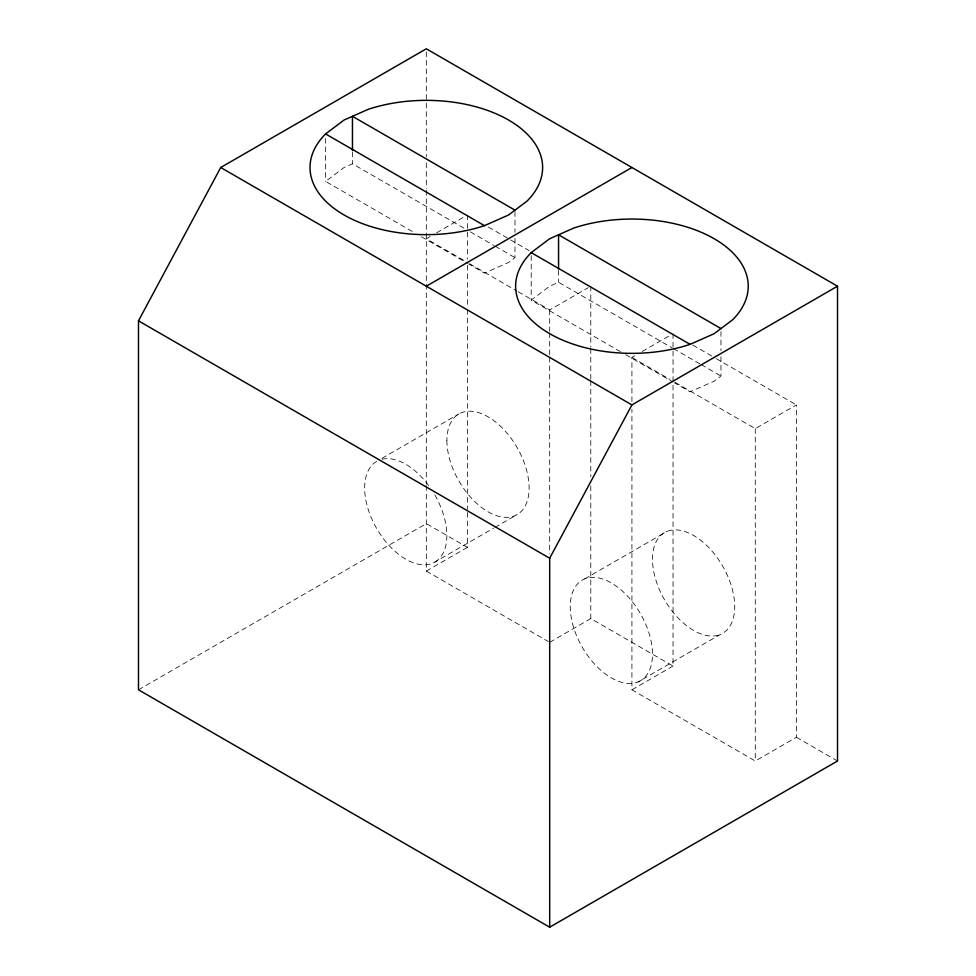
<?xml version="1.0" encoding="UTF-8"?>
<svg xmlns="http://www.w3.org/2000/svg" width="976" height="976" viewBox="0 0 976 976"><rect width="100%" height="100%" fill="white"/><g stroke="black" fill="none" stroke-linecap="round" stroke-linejoin="round"><path stroke-width="0.73" stroke-dasharray="4.88 3.66" d="M412.262 231.446L325.594 181.414L344.077 167.506L352.458 163.785L465.186 228.872M514.986 238.339L514.986 257.627L508.557 262.459L484.474 273.134L468.712 264.032M620.48 351.665L531.2 300.108L549.683 286.2L558.553 282.271L672.11 347.834M720.971 356.752L720.971 376.041L714.164 381.165L690.069 391.84L674.318 382.738M430.172 236.497L426.317 238.73L468.309 262.971M436.601 232.788L464.869 216.465M518.183 291.763L549.683 309.941L588.235 287.688M381.909 458.366L458.927 413.897M631.923 401.636L631.923 357.423L635.779 355.203M642.196 351.494L670.475 335.171M138.482 689.8L426.317 523.612L467.443 547.353L467.443 510.765M376.687 461.38A58.157 33.574 60 0 0 376.687 528.528A58.157 33.574 60 0 0 434.832 562.103L493.575 528.187M494.881 527.43L517.073 514.62M426.317 485.572L426.317 571.094L467.443 547.353M675.221 382.433L755.278 428.647L796.404 404.906L796.404 737.283L755.278 761.012L631.923 689.8L631.923 409.261M584.734 578.89L666.974 531.408M549.683 642.318L590.797 618.577L673.037 666.059L673.037 348.932M637.975 682.004A58.157 33.574 60 0 0 625.189 593.713A58.157 33.574 60 0 0 570.911 615.612A58.157 33.574 60 0 0 637.975 682.004L720.215 634.522A58.157 33.574 60 0 0 707.429 546.231A58.157 33.574 60 0 0 653.151 568.13A58.157 33.574 60 0 0 720.215 634.522M631.923 689.8L673.037 666.059M488.439 227.103L529.114 250.6M692.728 345.053L715.03 357.936M716.347 358.692L796.404 404.906M673.44 348.591L699.841 363.841M701.171 364.609L720.971 376.041M470.42 231.898L494.015 245.525M495.332 246.281L514.986 257.627M469.627 263.727L516.877 291.007M631.923 357.423L669.975 379.396M421.449 236.753L467.406 263.276M625.738 354.691L673.001 381.982M796.404 737.283L837.518 761.012M426.317 571.094L548.366 641.561M755.278 428.647L755.278 761.012M720.971 331.523L720.971 350.811M673.037 333.682L673.037 347.407M590.797 286.2L590.797 347.188M590.797 348.713L590.797 379.213M590.797 380.738L590.797 476.788M590.797 485.938L590.797 618.577M558.553 270.401L558.553 282.271M549.683 309.941L549.683 331.291M549.683 332.816L549.683 355.691M549.683 357.204L549.683 553.892M531.2 255.602L531.2 300.108M514.986 211.633L514.986 232.398M467.443 214.988L467.443 259.201M467.443 265.301L467.443 307.989M467.443 309.514L467.443 509.24M426.317 51.838L426.317 156.855M426.317 162.943L426.317 188.807M426.317 190.332L426.317 484.194M352.458 151.927L352.458 163.785M325.594 138.385L325.594 181.414M434.832 494.954A58.157 33.574 60 0 1 434.832 562.103M382.177 459.232A58.157 33.574 60 0 1 429.928 487.28M446.886 440.518A58.157 33.574 60 0 0 508.557 517.256A58.157 33.574 60 0 0 508.557 435.015A58.157 33.574 60 0 0 446.886 440.518"/><path stroke-width="1.46" d="M138.482 320.836L220.722 167.506L426.317 48.8L837.518 286.2L837.518 761.012L549.683 927.2L138.482 689.8L138.482 320.836L549.683 558.235L549.683 927.2M549.683 558.235L631.923 404.906L837.518 286.2M325.594 133.932L344.077 120.024L368.172 109.349A116.303 67.149 0 0 1 508.557 120.024A116.303 67.149 0 0 1 527.04 201.08L508.557 214.988L484.474 225.651A116.303 67.149 0 0 1 344.077 214.988A116.303 67.149 0 0 1 325.594 133.932L484.474 225.651M531.2 252.625L549.683 238.717L573.766 228.055A116.303 67.149 0 0 1 714.164 238.717A116.303 67.149 0 0 1 732.647 319.774L714.164 333.682L690.069 344.357A116.303 67.149 0 0 1 549.683 333.682A116.303 67.149 0 0 1 531.2 252.625L690.069 344.357M426.317 286.2L631.923 167.506M720.971 328.558L558.553 234.789L558.553 268.912M514.986 210.145L352.458 116.315L352.458 150.438M220.722 167.506L631.923 404.906"/></g></svg>
